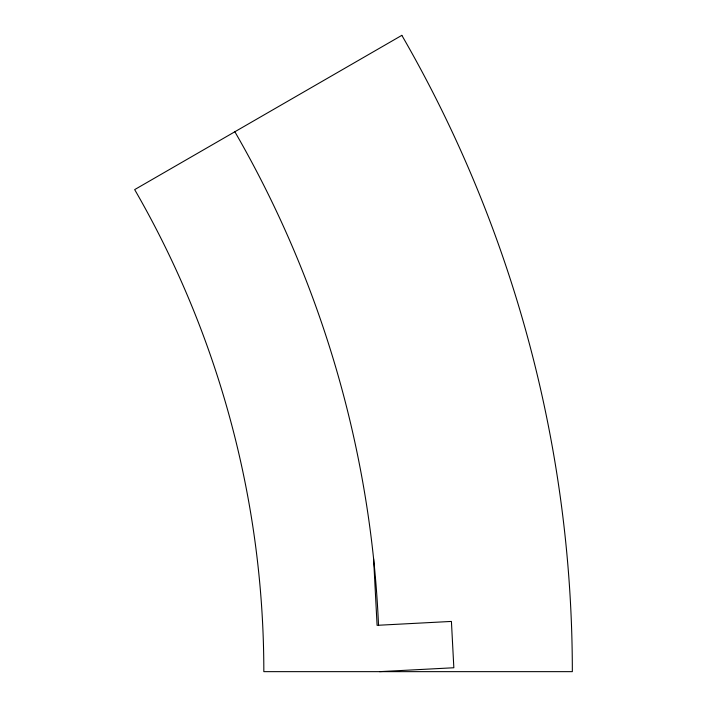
<?xml version="1.0" encoding="UTF-8"?>
<svg xmlns="http://www.w3.org/2000/svg" width="707" height="707" viewBox="0 0 707 707"><rect width="100%" height="100%" fill="white"/><g stroke="black" fill="none" stroke-linecap="round" stroke-linejoin="round"><path stroke-width="1.06" d="M379.518 671.65L453.841 667.753L451.42 621.426L377.087 625.324L373.605 558.786M234.857 131.758A1079.783 1079.783 0 0 1 378.537 625.562M401.841 35.35L134.666 189.609A964.092 964.092 0 0 1 263.826 671.65L572.334 671.65A1272.6 1272.6 0 0 0 401.841 35.35"/></g></svg>
